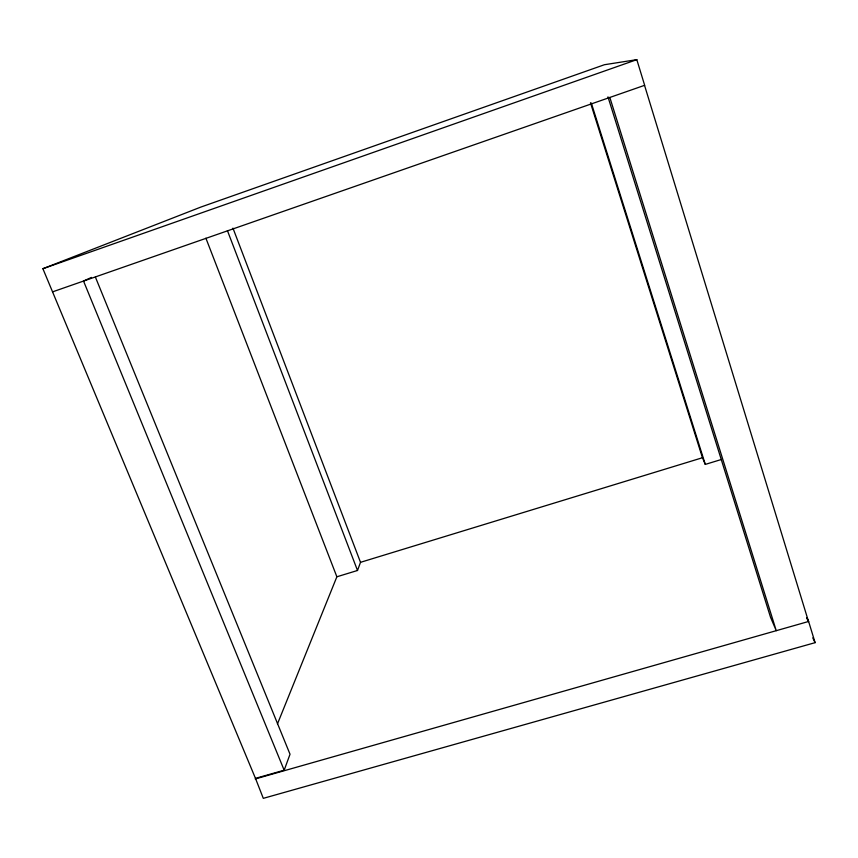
<?xml version="1.0" encoding="UTF-8"?>
<svg xmlns="http://www.w3.org/2000/svg" width="858" height="858" viewBox="0 0 858 858"><rect width="100%" height="100%" fill="white"/><g stroke="black" fill="none" stroke-linecap="round" stroke-linejoin="round"><path stroke-width="1.29" d="M806.842 617.867L808.622 621.471L815.1 642.663L263.299 798.348L255.48 778.367L284.17 770.205L290.025 754.236L95.41 277.113M277.456 723.938L336.872 576.78L357.507 570.484L360.51 562.322L232.958 228.142M91.484 277.424L83.516 281.027L284.17 770.205M52.542 291.87L644.658 85.307L636.818 59.652L604.429 64.725L200.804 207.089L42.9 268.715L255.48 778.367M42.9 268.715L636.818 59.652M360.51 562.322L702.455 457.732L705.297 464.403L721.481 459.459M255.244 778.967L808.622 621.471M806.863 618.157L808.504 621.482L644.54 85.339M812.762 637.859L815.1 642.663M205.899 238.192L336.872 576.78M227.424 230.63L357.507 570.484M591.334 103.078L705.297 464.403M590.465 102.788L702.455 457.732M609.834 97.447L776.243 630.662L770.505 617.181L607.968 96.847"/></g></svg>
